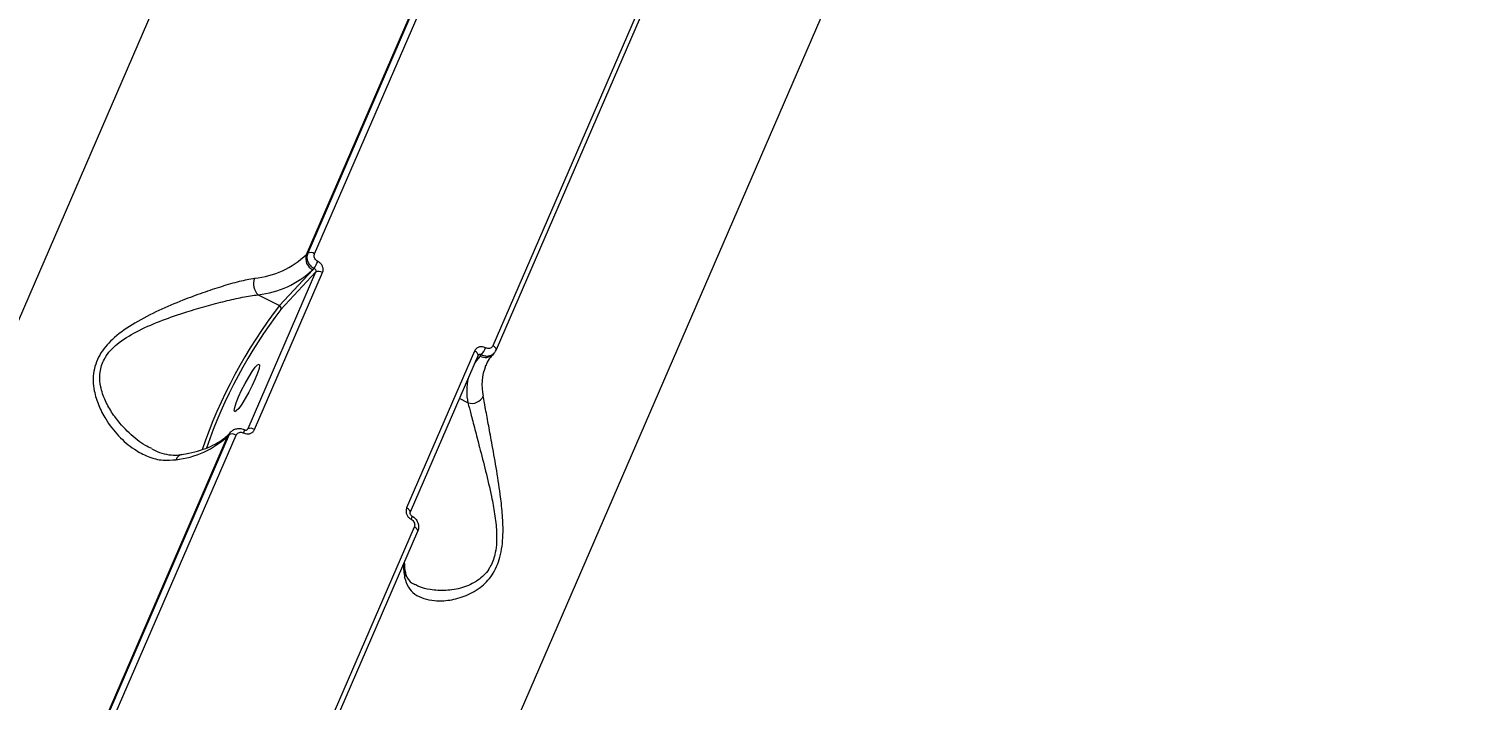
# Model space of a CAD drawing. Header units: millimetres. Extents: x -5517 to 6387, y -5295 to 6147.
# Drawn here: x 3489.6 to 3733.3, y 2541.3 to 2654.3 of the extents above; entities that cross this region are included whole.
import ezdxf

# ---------------------------------------------------------------- set-up
doc = ezdxf.new("R2010")
doc.units = ezdxf.units.MM
for name, color, linetype in [('DIKOM_ОБЪЕКТ', 7, 'Continuous'), ('DIKOM_РАЗМЕР_ЗОНА', 7, 'Continuous'), ('DIKOM_РАЗМЕР_ОБЪЕКТА', 7, 'Continuous')]:
    doc.layers.add(name, color=color, linetype=linetype)
doc.styles.add('style1', font='arial.ttf', dxfattribs={"width": 0.8})
doc.dimstyles.new('1-50', dxfattribs={"dimtxt": 300, "dimasz": 200, "dimexe": 100, "dimexo": 0, "dimgap": 100, "dimtad": 1, "dimtxsty": 'style1', "dimcen": 200, "dimclrd": 7, "dimclre": 7, "dimclrt": 7, "dimadec": 1, "dimazin": 2, "dimtfac": 1, "dimtmove": 0, "dimatfit": 2, "dimfxl": 0, "dimlwd": 25, "dimlwe": 18, "dimarcsym": 0})

# ---------------------------------------------------------------- blocks, each defined once
blk = doc.blocks.new('*D2')
at = {"layer": 'Defpoints', "color": 0, "transparency": 16777216}
for p in [(4491.49, 3838.97), (-2445.56, 374.31), (4491.49, -4687.8)]:
    blk.add_point(p, dxfattribs=at)
at = {"layer": 'DIKOM_РАЗМЕР_ОБЪЕКТА', "color": 7, "lineweight": 18, "transparency": 16777216}
for p, q in [((4491.49, 3838.97), (4491.49, -4787.8)), ((-2445.56, 374.31), (-2445.56, -4787.8))]:
    blk.add_line(p, q, dxfattribs=at)
at = {"layer": 'DIKOM_РАЗМЕР_ОБЪЕКТА', "color": 7, "lineweight": 25, "transparency": 16777216}
blk.add_line((-2245.56, -4687.8), (4291.49, -4687.8), dxfattribs=at)
at = {"layer": 'DIKOM_РАЗМЕР_ОБЪЕКТА', "color": 7, "transparency": 16777216}
for points in [[(-2245.56, -4654.47), (-2245.56, -4721.14), (-2445.56, -4687.8)], [(4291.49, -4654.47), (4291.49, -4721.14), (4491.49, -4687.8)]]:
    blk.add_solid(points, dxfattribs=at)
at = {"layer": 'DIKOM_РАЗМЕР_ОБЪЕКТА', "color": 7, "transparency": 16777216, "insert": (1022.97, -4434.63), "char_height": 300, "attachment_point": 5, "style": 'style1'}
blk.add_mtext('6900', dxfattribs=at)
blk = doc.blocks.new('*D3')
at = {"layer": 'Defpoints', "color": 0, "transparency": 16777216}
for p in [(6386.85, 4728.17), (-4131.44, -152.69), (6386.85, -5195.35)]:
    blk.add_point(p, dxfattribs=at)
at = {"layer": 'DIKOM_РАЗМЕР_ЗОНА', "color": 7, "lineweight": 18, "transparency": 16777216}
for p, q in [((6386.85, 4728.17), (6386.85, -5295.35)), ((-4131.44, -152.69), (-4131.44, -5295.35))]:
    blk.add_line(p, q, dxfattribs=at)
at = {"layer": 'DIKOM_РАЗМЕР_ЗОНА', "color": 7, "lineweight": 25, "transparency": 16777216}
blk.add_line((-3931.44, -5195.35), (6186.85, -5195.35), dxfattribs=at)
at = {"layer": 'DIKOM_РАЗМЕР_ЗОНА', "color": 7, "transparency": 16777216}
for points in [[(-3931.44, -5162.02), (-3931.44, -5228.69), (-4131.44, -5195.35)], [(6186.85, -5162.02), (6186.85, -5228.69), (6386.85, -5195.35)]]:
    blk.add_solid(points, dxfattribs=at)
at = {"layer": 'DIKOM_РАЗМЕР_ЗОНА', "color": 7, "transparency": 16777216, "insert": (1127.71, -4942.18), "char_height": 300, "attachment_point": 5, "style": 'style1'}
blk.add_mtext('10500', dxfattribs=at)

msp = doc.modelspace()

# ---------------------------------------------------------------- linework, layer by layer
at = {"layer": 'DIKOM_ОБЪЕКТ', "color": 7, "linetype": 'Continuous', "lineweight": 15}
for p, q in [((3570.944, 2797.361), (3445.846, 2508.505)), ((3538.293, 2460.838), (3663.391, 2749.695)), ((3536.287, 2616.327), (3565.953, 2684.828)), ((3566.158, 2685.049), (3536.492, 2616.549)), ((3537.648, 2616.449), (3567.315, 2684.949)), ((3597.32, 2669.478), (3567.654, 2600.978)), ((3597.89, 2668.764), (3568.224, 2600.263)), ((3536.492, 2616.549), (3536.287, 2616.327)), ((3537.829, 2613.382), (3526.392, 2586.973)), ((3527.553, 2586.87), (3538.991, 2613.28)), ((3537.333, 2613.769), (3531.724, 2607.725)), ((3531.986, 2607.085), (3537.829, 2613.382)), ((3537.551, 2614.004), (3537.333, 2613.769)), ((3528.158, 2609.564), (3531.724, 2607.725)), ((3564.583, 2600.084), (3553.146, 2573.674)), ((3565.159, 2599.367), (3553.721, 2572.957)), ((3564.755, 2598.433), (3565.506, 2599.243)), ((3565.157, 2599.362), (3565.197, 2599.421)), ((3565.506, 2599.243), (3565.724, 2599.477)), ((3567.893, 2599.755), (3567.686, 2599.533)), ((3568.187, 2600.207), (3568.224, 2600.263)), ((3566.441, 2597.603), (3566.492, 2597.724)), ((3563.463, 2591.36), (3562.015, 2592.107)), ((3523.357, 2586.244), (3523.563, 2586.466)), ((3526.392, 2586.973), (3526.242, 2586.811)), ((3526.392, 2586.973), (3526.315, 2586.86)), ((3493.396, 2517.291), (3523.062, 2585.791)), ((3523.268, 2586.013), (3493.602, 2517.512)), ((3494.758, 2517.412), (3524.424, 2585.913)), ((3523.062, 2585.791), (3523.268, 2586.013)), ((3554.429, 2570.442), (3524.763, 2501.941)), ((3555, 2569.727), (3525.333, 2501.227))]:
    msp.add_line(p, q, dxfattribs=at)
at = {"layer": 'DIKOM_ОБЪЕКТ', "color": 7, "linetype": 'Continuous', "lineweight": 15, "flags": 128}
for points in [[(3568.224, 2600.263), (3568.23, 2600.279), (3568.24, 2600.365), (3568.215, 2600.462), (3568.157, 2600.566), (3568.069, 2600.674), (3567.952, 2600.781), (3567.812, 2600.883), (3567.654, 2600.978)], [(3565.159, 2599.367), (3565.165, 2599.382), (3565.174, 2599.469), (3565.149, 2599.566), (3565.091, 2599.671), (3565.001, 2599.779), (3564.884, 2599.886), (3564.743, 2599.989), (3564.583, 2600.084)], [(3565.506, 2599.243), (3564.838, 2598.433), (3564.616, 2598.112)], [(3524.864, 2592.369), (3525.374, 2593.477), (3525.957, 2594.617), (3526.564, 2595.698), (3527.147, 2596.631), (3527.659, 2597.342), (3528.058, 2597.772), (3528.312, 2597.887), (3528.401, 2597.677), (3528.316, 2597.16), (3528.066, 2596.377), (3527.669, 2595.392), (3527.159, 2594.284), (3526.577, 2593.144), (3525.97, 2592.064), (3525.386, 2591.13), (3524.874, 2590.42), (3524.475, 2589.989), (3524.221, 2589.874), (3524.133, 2590.084), (3524.217, 2590.601), (3524.468, 2591.384), (3524.864, 2592.369)], [(3523.357, 2586.244), (3523.235, 2586.096), (3523.062, 2585.791)], [(3553.719, 2572.952), (3553.727, 2572.973), (3553.737, 2573.059), (3553.712, 2573.156), (3553.653, 2573.261), (3553.564, 2573.369), (3553.446, 2573.477), (3553.305, 2573.58), (3553.146, 2573.674)], [(3555, 2569.727), (3555.005, 2569.743), (3555.015, 2569.829), (3554.99, 2569.926), (3554.933, 2570.03), (3554.844, 2570.137), (3554.728, 2570.244), (3554.588, 2570.347), (3554.429, 2570.442)]]:
    msp.add_lwpolyline(points, dxfattribs=at)
at = {"layer": 'DIKOM_ОБЪЕКТ', "color": 7, "linetype": 'Continuous', "lineweight": 15}
for centre, radius, start, end in [((3525.951, 2627.343), 15.105, 276.07288, 313.17683), ((3538.214, 2615.622), 2.052, 159.8995, 244.5761), ((3536.983, 2615.486), 1.171, 55.34793, 114.77479), ((3526.48, 2625.335), 15.861, 276.07301, 313.17627), ((3531.997, 2617.758), 6.703, 325.94296, 337.403), ((3538.32, 2612.314), 1.176, 55.22745, 114.68387), ((3529.843, 2611.382), 2.479, 157.71325, 227.18545), ((3599.235, 2555.912), 85.102, 142.49449, 161.11892), ((3597.697, 2556.697), 82.807, 142.51879, 160.93417), ((3531.504, 2607.262), 0.513, 339.91406, 64.56984), ((3566.404, 2600.83), 1.824, 240.48323, 314.67405), ((3562.623, 2602.169), 4.106, 319.03502, 337.84867), ((3574.641, 2594.377), 8.812, 158.52117, 192.4436), ((3573.091, 2593.368), 9.835, 167.33205, 191.78248), ((3564.086, 2593.445), 2.176, 253.35408, 333.62558), ((3524.706, 2586.889), 1.137, 328.56893, 357.50502), ((3526.882, 2585.905), 1.175, 55.20903, 114.69063), ((3512.726, 2596.807), 15.106, 276.07396, 313.17575), ((3523.758, 2584.95), 1.171, 55.35574, 114.76699), ((3515.608, 2581.314), 1.367, 102.29176, 159.81837), ((3553.289, 2572.175), 0.766, 324.94777, 9.18017), ((3562.779, 2563.927), 10.163, 178.27403, 191.26558), ((3551.398, 2562.568), 1.546, 336.11752, 10.28355)]:
    msp.add_arc(centre, radius, start, end, dxfattribs=at)
for points, knots in [([(3536.492, 2616.549), (3536.448, 2616.423), (3536.337, 2616.106), (3536.348, 2615.535), (3536.568, 2614.914), (3536.976, 2614.361), (3537.359, 2614.123), (3537.551, 2614.004)], [0, 0, 0, 0, 0.1407377, 0.3554459, 0.570277, 0.7851559, 1, 1, 1, 1]), ([(3538.186, 2615.182), (3538.089, 2615.241), (3537.896, 2615.359), (3537.689, 2615.633), (3537.578, 2615.943), (3537.571, 2616.228), (3537.626, 2616.386), (3537.648, 2616.449)], [0, 0, 0, 0, 0.2151439, 0.4301658, 0.6449432, 0.8594468, 1, 1, 1, 1]), ([(3537.551, 2614.004), (3537.6, 2613.976), (3537.699, 2613.92), (3537.805, 2613.786), (3537.863, 2613.634), (3537.868, 2613.493), (3537.84, 2613.414), (3537.829, 2613.382)], [0, 0, 0, 0, 0.2154383, 0.4306955, 0.6453268, 0.859512, 1, 1, 1, 1]), ([(3538.991, 2613.28), (3539.023, 2613.374), (3539.107, 2613.612), (3539.097, 2614.04), (3538.93, 2614.504), (3538.621, 2614.917), (3538.331, 2615.094), (3538.186, 2615.182)], [0, 0, 0, 0, 0.1405977, 0.3550586, 0.5698565, 0.7848496, 1, 1, 1, 1]), ([(3527.549, 2612.322), (3526.712, 2612.158), (3525.009, 2611.823), (3522.014, 2610.958), (3518.812, 2609.898), (3515.27, 2608.577), (3511.398, 2606.938), (3507.436, 2604.919), (3504.007, 2602.588), (3501.893, 2600.266), (3500.882, 2598.283), (3500.442, 2596.684), (3500.335, 2595.026), (3500.564, 2593.06), (3501.258, 2590.872), (3502.621, 2588.259), (3504.627, 2585.673), (3507.087, 2583.564), (3509.631, 2582.222), (3512.001, 2581.587), (3513.596, 2581.724), (3514.324, 2581.786)], [0, 0, 0, 0, 0.0545823, 0.1110308, 0.1659461, 0.222012, 0.2890709, 0.3579596, 0.4226734, 0.477404, 0.5047495, 0.5330988, 0.5623532, 0.592381, 0.6398879, 0.6885832, 0.7592836, 0.83206, 0.8901594, 0.9498677, 1, 1, 1, 1]), ([(3510.245, 2583.653), (3509.885, 2583.821), (3508.54, 2584.449), (3506.378, 2586.232), (3504.204, 2588.628), (3502.653, 2591.115), (3501.823, 2593.132), (3501.471, 2594.973), (3501.48, 2596.75), (3501.95, 2598.22), (3502.728, 2599.505), (3503.527, 2600.474), (3505.299, 2602.021), (3508.17, 2603.684), (3512.064, 2605.32), (3515.875, 2606.621), (3519.42, 2607.675), (3522.573, 2608.499), (3525.576, 2609.18), (3527.289, 2609.435), (3528.158, 2609.564)], [0, 0, 0, 0, 0.0307549, 0.1148236, 0.2011055, 0.2563604, 0.3127415, 0.3455357, 0.3792113, 0.4274141, 0.4402529, 0.4703295, 0.5014073, 0.5756542, 0.654755, 0.736031, 0.8016013, 0.8683142, 0.9332393, 1, 1, 1, 1]), ([(3567.654, 2600.978), (3567.604, 2600.89), (3567.504, 2600.715), (3567.247, 2600.549), (3566.946, 2600.481), (3566.658, 2600.513), (3566.492, 2600.59), (3566.426, 2600.621)], [0, 0, 0, 0, 0.2142108, 0.4285484, 0.6431587, 0.8580652, 1, 1, 1, 1]), ([(3566.426, 2600.621), (3566.327, 2600.667), (3566.077, 2600.782), (3565.646, 2600.831), (3565.193, 2600.728), (3564.807, 2600.478), (3564.658, 2600.215), (3564.583, 2600.084)], [0, 0, 0, 0, 0.1418448, 0.3567481, 0.5713616, 0.7857381, 1, 1, 1, 1]), ([(3565.197, 2599.421), (3565.199, 2599.425), (3565.229, 2599.471), (3565.325, 2599.52), (3565.47, 2599.554), (3565.611, 2599.534), (3565.691, 2599.494), (3565.724, 2599.477)], [0, 0, 0, 0, 0.0259076, 0.2913257, 0.557184, 0.8237674, 1, 1, 1, 1]), ([(3565.724, 2599.477), (3565.857, 2599.417), (3566.191, 2599.266), (3566.765, 2599.208), (3567.375, 2599.334), (3567.682, 2599.579), (3567.832, 2599.699)], [0, 0, 0, 0, 0.1824069, 0.4587282, 0.7348996, 1, 1, 1, 1]), ([(3567.686, 2599.533), (3567.539, 2599.362), (3567.085, 2598.837), (3566.665, 2598.215), (3566.502, 2597.707), (3566.474, 2597.618)], [0, 0, 0, 0, 0.2840987, 0.8748276, 1, 1, 1, 1]), ([(3567.832, 2599.699), (3567.839, 2599.704), (3568.011, 2599.819), (3568.101, 2600.017), (3568.187, 2600.207)], [0, 0, 0, 0, 0.0383381, 1, 1, 1, 1]), ([(3552.811, 2561.942), (3552.983, 2561.376), (3553.327, 2560.244), (3554.467, 2559.107), (3555.978, 2558.353), (3557.951, 2557.976), (3560.381, 2558.054), (3563.137, 2558.794), (3565.738, 2560.238), (3567.522, 2562.199), (3568.479, 2564.141), (3569.001, 2565.827), (3569.291, 2567.681), (3569.411, 2570.032), (3569.283, 2572.821), (3568.859, 2576.476), (3568.219, 2580.514), (3567.491, 2584.513), (3566.875, 2587.902), (3566.392, 2590.569), (3566.148, 2591.877), (3566.036, 2592.478)], [0, 0, 0, 0, 0.055477, 0.1110245, 0.1664973, 0.222007, 0.2900226, 0.3579632, 0.4226755, 0.4774071, 0.5052468, 0.5330943, 0.5627098, 0.5923738, 0.6404289, 0.6885808, 0.7603253, 0.8320607, 0.8909995, 0.9498652, 1, 1, 1, 1]), ([(3563.463, 2591.36), (3563.619, 2590.772), (3563.959, 2589.489), (3564.624, 2586.926), (3565.463, 2583.692), (3566.45, 2579.904), (3567.341, 2576.1), (3567.995, 2572.666), (3568.29, 2570.069), (3568.307, 2567.88), (3568.085, 2565.875), (3567.573, 2564.365), (3566.851, 2563.139), (3566.155, 2562.286), (3564.697, 2561.075), (3562.471, 2560.12), (3559.695, 2559.673), (3557.232, 2559.85), (3555.503, 2560.242), (3554.765, 2560.672), (3554.545, 2560.8)], [0, 0, 0, 0, 0.0593339, 0.1294954, 0.1997403, 0.2850066, 0.3702703, 0.4262183, 0.4820306, 0.5153388, 0.5485661, 0.5968175, 0.6096711, 0.640244, 0.6708828, 0.7452061, 0.825427, 0.9057586, 0.9719875, 1, 1, 1, 1]), ([(3515.322, 2582.651), (3515.707, 2582.72), (3516.815, 2582.919), (3518.469, 2583.363), (3520.189, 2584.018), (3521.641, 2584.796), (3522.673, 2585.552), (3523.172, 2586.057), (3523.357, 2586.244)], [0, 0, 0, 0, 0.1035407, 0.2983132, 0.4928882, 0.687758, 0.8843327, 1, 1, 1, 1]), ([(3523.623, 2586.521), (3523.616, 2586.517), (3523.443, 2586.4), (3523.354, 2586.203), (3523.268, 2586.013)], [0, 0, 0, 0, 0.0362169, 1, 1, 1, 1]), ([(3523.644, 2586.51), (3523.683, 2586.56), (3523.865, 2586.789), (3524.376, 2587.008), (3525.064, 2587.081), (3525.59, 2586.998), (3525.812, 2586.844), (3525.836, 2586.828)], [0, 0, 0, 0, 0.0809978, 0.3725366, 0.6640967, 0.9648022, 1, 1, 1, 1]), ([(3524.424, 2585.913), (3524.474, 2586.001), (3524.574, 2586.176), (3524.835, 2586.348), (3525.143, 2586.422), (3525.437, 2586.397), (3525.608, 2586.325), (3525.676, 2586.296)], [0, 0, 0, 0, 0.2142169, 0.428512, 0.6431431, 0.8580265, 1, 1, 1, 1]), ([(3525.676, 2586.296), (3525.778, 2586.253), (3526.034, 2586.145), (3526.475, 2586.107), (3526.936, 2586.218), (3527.328, 2586.475), (3527.478, 2586.738), (3527.553, 2586.87)], [0, 0, 0, 0, 0.1418092, 0.3567063, 0.5713388, 0.78573, 1, 1, 1, 1]), ([(3525.843, 2586.844), (3525.871, 2586.83), (3525.947, 2586.791), (3526.075, 2586.773), (3526.201, 2586.785), (3526.279, 2586.819), (3526.302, 2586.85), (3526.311, 2586.863)], [0, 0, 0, 0, 0.1161446, 0.3183787, 0.5450477, 0.8197562, 1, 1, 1, 1]), ([(3510.232, 2583.625), (3510.529, 2583.466), (3511.347, 2583.029), (3512.699, 2582.668), (3514.09, 2582.49), (3514.964, 2582.629), (3515.323, 2582.686)], [0, 0, 0, 0, 0.1769887, 0.4876661, 0.7898537, 1, 1, 1, 1]), ([(3553.146, 2573.674), (3553.113, 2573.58), (3553.029, 2573.341), (3553.035, 2572.909), (3553.194, 2572.437), (3553.493, 2572.013), (3553.775, 2571.828), (3553.916, 2571.735)], [0, 0, 0, 0, 0.1406339, 0.3550987, 0.5698676, 0.7848713, 1, 1, 1, 1]), ([(3553.725, 2572.952), (3553.714, 2572.928), (3553.694, 2572.881), (3553.7, 2572.745), (3553.747, 2572.603), (3553.831, 2572.47), (3553.936, 2572.362), (3554.013, 2572.319), (3554.046, 2572.301)], [0, 0, 0, 0, 0.2168535, 0.4056823, 0.5692209, 0.7205408, 0.8771906, 1, 1, 1, 1]), ([(3553.916, 2571.735), (3554.01, 2571.673), (3554.198, 2571.55), (3554.397, 2571.267), (3554.503, 2570.952), (3554.507, 2570.663), (3554.451, 2570.505), (3554.429, 2570.442)], [0, 0, 0, 0, 0.2151344, 0.4301829, 0.6449586, 0.8595288, 1, 1, 1, 1]), ([(3554.038, 2572.284), (3554.092, 2572.26), (3554.372, 2572.134), (3554.779, 2571.707), (3555.124, 2571.032), (3555.176, 2570.31), (3555.079, 2569.801), (3554.923, 2569.592), (3554.902, 2569.563)], [0, 0, 0, 0, 0.0551844, 0.2875391, 0.5295209, 0.7511797, 0.9654752, 1, 1, 1, 1]), ([(3552.752, 2564.538), (3552.768, 2564.103), (3552.787, 2563.561), (3552.896, 2562.97), (3552.917, 2562.851)], [0, 0, 0, 0, 0.8000801, 1, 1, 1, 1]), ([(3552.93, 2562.873), (3552.94, 2562.797), (3552.986, 2562.43), (3553.21, 2561.944), (3553.619, 2561.368), (3554.039, 2560.975), (3554.44, 2560.81), (3554.526, 2560.774)], [0, 0, 0, 0, 0.0635336, 0.3071408, 0.6032485, 0.9147955, 1, 1, 1, 1])]:
    msp.add_open_spline(points, degree=3, knots=knots, dxfattribs=at)

# ---------------------------------------------------------------- dimensions: what is measured, and where the dimension line sits
at = {"layer": 'DIKOM_РАЗМЕР_ЗОНА'}
dim = msp.add_linear_dim(base=(6386.855, -5195.352), p1=(-4131.439, -152.689), p2=(6386.855, 4728.173), text='10500', dimstyle='1-50', dxfattribs=at)
dim.commit()
dim.dimension.update_dxf_attribs({"geometry": '*D3', "text_midpoint": (1127.708, -5195.352), "dimtype": 160})
at = {"layer": 'DIKOM_РАЗМЕР_ОБЪЕКТА'}
dim = msp.add_linear_dim(base=(4491.49, -4687.804), p1=(-2445.558, 374.311), p2=(4491.49, 3838.967), text='6900', dimstyle='1-50', dxfattribs=at)
dim.commit()
dim.dimension.update_dxf_attribs({"geometry": '*D2', "text_midpoint": (1022.966, -4687.804), "dimtype": 160})

doc.saveas('drawing.dxf')
